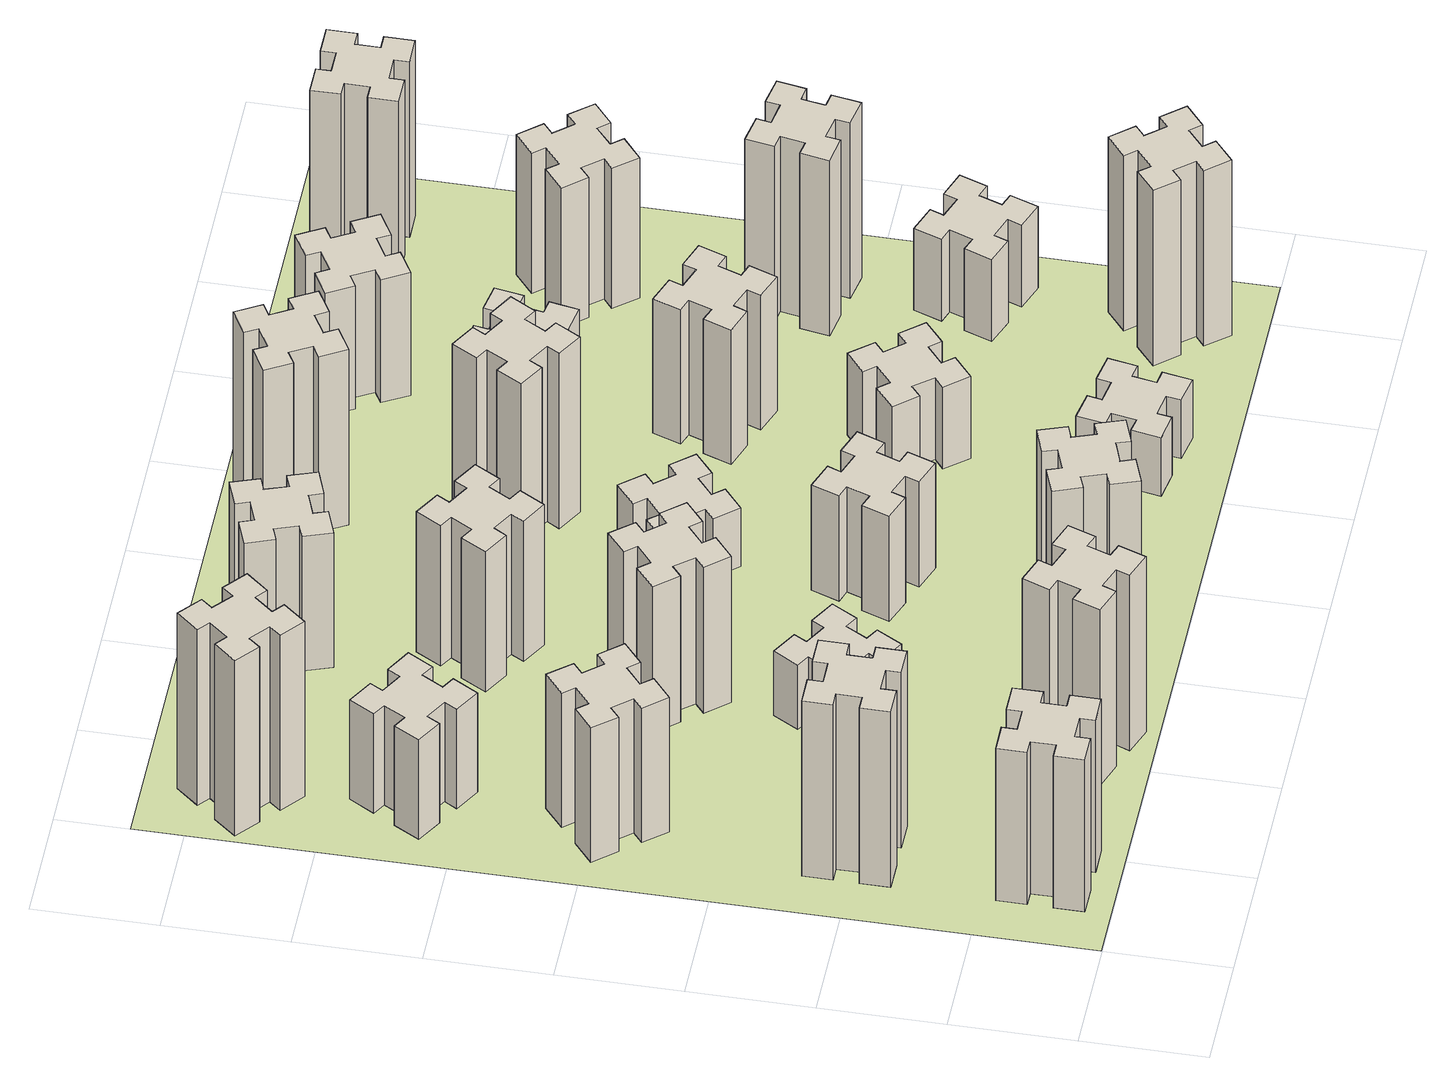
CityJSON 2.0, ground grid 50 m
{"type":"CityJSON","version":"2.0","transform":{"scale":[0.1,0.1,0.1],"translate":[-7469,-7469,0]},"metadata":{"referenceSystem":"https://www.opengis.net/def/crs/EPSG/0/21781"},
"CityObjects":{
"building1":{"type":"Building","attributes":{"class":"1000","function":"1000","usage":"1000","yearOfConstruction":2016,"roofType":"1000","measuredHeight":78,"storeysAboveGround":30,"storeysBelowGround":0},"geometry":[{"type":"Solid","lod":"1","boundaries":[[[[0,1,2,3,4,5,6,7,8,9,10,11,12,13,14,15,16,17,18,19]],[[17,16,20,21]],[[16,15,22,20]],[[15,14,23,22]],[[14,13,24,23]],[[13,12,25,24]],[[12,11,26,25]],[[11,10,27,26]],[[10,9,28,27]],[[9,8,29,28]],[[8,7,30,29]],[[7,6,31,30]],[[6,5,32,31]],[[5,4,33,32]],[[4,3,34,33]],[[3,2,35,34]],[[2,1,36,35]],[[1,0,37,36]],[[0,19,38,37]],[[19,18,39,38]],[[18,17,21,39]],[[24,25,26,27,28,29,30,31,32,33,34,35,36,37,38,39,21,20,22,23]]]]}]},
"building2":{"type":"Building","attributes":{"class":"1000","function":"1000","usage":"1000","yearOfConstruction":2016,"roofType":"1000","measuredHeight":90,"storeysAboveGround":30,"storeysBelowGround":0},"geometry":[{"type":"Solid","lod":"1","boundaries":[[[[40,41,42,43,44,45,46,47,48,49,50,51,52,53,54,55,56,57,58,59]],[[57,56,60,61]],[[56,55,62,60]],[[55,54,63,62]],[[54,53,64,63]],[[53,52,65,64]],[[52,51,66,65]],[[51,50,67,66]],[[50,49,68,67]],[[49,48,69,68]],[[48,47,70,69]],[[47,46,71,70]],[[46,45,72,71]],[[45,44,73,72]],[[44,43,74,73]],[[43,42,75,74]],[[42,41,76,75]],[[41,40,77,76]],[[40,59,78,77]],[[59,58,79,78]],[[58,57,61,79]],[[64,65,66,67,68,69,70,71,72,73,74,75,76,77,78,79,61,60,62,63]]]]}]},
"building3":{"type":"Building","attributes":{"class":"1000","function":"1000","usage":"1000","yearOfConstruction":2016,"roofType":"1000","measuredHeight":69,"storeysAboveGround":30,"storeysBelowGround":0},"geometry":[{"type":"Solid","lod":"1","boundaries":[[[[80,81,82,83,84,85,86,87,88,89,90,91,92,93,94,95,96,97,98,99]],[[97,96,100,101]],[[96,95,102,100]],[[95,94,103,102]],[[94,93,104,103]],[[93,92,105,104]],[[92,91,106,105]],[[91,90,107,106]],[[90,89,108,107]],[[89,88,109,108]],[[88,87,110,109]],[[87,86,111,110]],[[86,85,112,111]],[[85,84,113,112]],[[84,83,114,113]],[[83,82,115,114]],[[82,81,116,115]],[[81,80,117,116]],[[80,99,118,117]],[[99,98,119,118]],[[98,97,101,119]],[[104,105,106,107,108,109,110,111,112,113,114,115,116,117,118,119,101,100,102,103]]]]}]},
"building4":{"type":"Building","attributes":{"class":"1000","function":"1000","usage":"1000","yearOfConstruction":2016,"roofType":"1000","measuredHeight":51,"storeysAboveGround":30,"storeysBelowGround":0},"geometry":[{"type":"Solid","lod":"1","boundaries":[[[[120,121,122,123,124,125,126,127,128,129,130,131,132,133,134,135,136,137,138,139]],[[137,136,140,141]],[[136,135,142,140]],[[135,134,143,142]],[[134,133,144,143]],[[133,132,145,144]],[[132,131,146,145]],[[131,130,147,146]],[[130,129,148,147]],[[129,128,149,148]],[[128,127,150,149]],[[127,126,151,150]],[[126,125,152,151]],[[125,124,153,152]],[[124,123,154,153]],[[123,122,155,154]],[[122,121,156,155]],[[121,120,157,156]],[[120,139,158,157]],[[139,138,159,158]],[[138,137,141,159]],[[144,145,146,147,148,149,150,151,152,153,154,155,156,157,158,159,141,140,142,143]]]]}]},
"building5":{"type":"Building","attributes":{"class":"1000","function":"1000","usage":"1000","yearOfConstruction":2016,"roofType":"1000","measuredHeight":90,"storeysAboveGround":30,"storeysBelowGround":0},"geometry":[{"type":"Solid","lod":"1","boundaries":[[[[160,161,162,163,164,165,166,167,168,169,170,171,172,173,174,175,176,177,178,179]],[[177,176,180,181]],[[176,175,182,180]],[[175,174,183,182]],[[174,173,184,183]],[[173,172,185,184]],[[172,171,186,185]],[[171,170,187,186]],[[170,169,188,187]],[[169,168,189,188]],[[168,167,190,189]],[[167,166,191,190]],[[166,165,192,191]],[[165,164,193,192]],[[164,163,194,193]],[[163,162,195,194]],[[162,161,196,195]],[[161,160,197,196]],[[160,179,198,197]],[[179,178,199,198]],[[178,177,181,199]],[[184,185,186,187,188,189,190,191,192,193,194,195,196,197,198,199,181,180,182,183]]]]}]},
"building6":{"type":"Building","attributes":{"class":"1000","function":"1000","usage":"1000","yearOfConstruction":2016,"roofType":"1000","measuredHeight":90,"storeysAboveGround":30,"storeysBelowGround":0},"geometry":[{"type":"Solid","lod":"1","boundaries":[[[[200,201,202,203,204,205,206,207,208,209,210,211,212,213,214,215,216,217,218,219]],[[217,216,220,221]],[[216,215,222,220]],[[215,214,223,222]],[[214,213,224,223]],[[213,212,225,224]],[[212,211,226,225]],[[211,210,227,226]],[[210,209,228,227]],[[209,208,229,228]],[[208,207,230,229]],[[207,206,231,230]],[[206,205,232,231]],[[205,204,233,232]],[[204,203,234,233]],[[203,202,235,234]],[[202,201,236,235]],[[201,200,237,236]],[[200,219,238,237]],[[219,218,239,238]],[[218,217,221,239]],[[224,225,226,227,228,229,230,231,232,233,234,235,236,237,238,239,221,220,222,223]]]]}]},
"building7":{"type":"Building","attributes":{"class":"1000","function":"1000","usage":"1000","yearOfConstruction":2016,"roofType":"1000","measuredHeight":33,"storeysAboveGround":30,"storeysBelowGround":0},"geometry":[{"type":"Solid","lod":"1","boundaries":[[[[240,241,242,243,244,245,246,247,248,249,250,251,252,253,254,255,256,257,258,259]],[[257,256,260,261]],[[256,255,262,260]],[[255,254,263,262]],[[254,253,264,263]],[[253,252,265,264]],[[252,251,266,265]],[[251,250,267,266]],[[250,249,268,267]],[[249,248,269,268]],[[248,247,270,269]],[[247,246,271,270]],[[246,245,272,271]],[[245,244,273,272]],[[244,243,274,273]],[[243,242,275,274]],[[242,241,276,275]],[[241,240,277,276]],[[240,259,278,277]],[[259,258,279,278]],[[258,257,261,279]],[[264,265,266,267,268,269,270,271,272,273,274,275,276,277,278,279,261,260,262,263]]]]}]},
"building8":{"type":"Building","attributes":{"class":"1000","function":"1000","usage":"1000","yearOfConstruction":2016,"roofType":"1000","measuredHeight":75,"storeysAboveGround":30,"storeysBelowGround":0},"geometry":[{"type":"Solid","lod":"1","boundaries":[[[[280,281,282,283,284,285,286,287,288,289,290,291,292,293,294,295,296,297,298,299]],[[297,296,300,301]],[[296,295,302,300]],[[295,294,303,302]],[[294,293,304,303]],[[293,292,305,304]],[[292,291,306,305]],[[291,290,307,306]],[[290,289,308,307]],[[289,288,309,308]],[[288,287,310,309]],[[287,286,311,310]],[[286,285,312,311]],[[285,284,313,312]],[[284,283,314,313]],[[283,282,315,314]],[[282,281,316,315]],[[281,280,317,316]],[[280,299,318,317]],[[299,298,319,318]],[[298,297,301,319]],[[304,305,306,307,308,309,310,311,312,313,314,315,316,317,318,319,301,300,302,303]]]]}]},
"building9":{"type":"Building","attributes":{"class":"1000","function":"1000","usage":"1000","yearOfConstruction":2016,"roofType":"1000","measuredHeight":87,"storeysAboveGround":30,"storeysBelowGround":0},"geometry":[{"type":"Solid","lod":"1","boundaries":[[[[320,321,322,323,324,325,326,327,328,329,330,331,332,333,334,335,336,337,338,339]],[[337,336,340,341]],[[336,335,342,340]],[[335,334,343,342]],[[334,333,344,343]],[[333,332,345,344]],[[332,331,346,345]],[[331,330,347,346]],[[330,329,348,347]],[[329,328,349,348]],[[328,327,350,349]],[[327,326,351,350]],[[326,325,352,351]],[[325,324,353,352]],[[324,323,354,353]],[[323,322,355,354]],[[322,321,356,355]],[[321,320,357,356]],[[320,339,358,357]],[[339,338,359,358]],[[338,337,341,359]],[[344,345,346,347,348,349,350,351,352,353,354,355,356,357,358,359,341,340,342,343]]]]}]},
"building10":{"type":"Building","attributes":{"class":"1000","function":"1000","usage":"1000","yearOfConstruction":2016,"roofType":"1000","measuredHeight":72,"storeysAboveGround":30,"storeysBelowGround":0},"geometry":[{"type":"Solid","lod":"1","boundaries":[[[[360,361,362,363,364,365,366,367,368,369,370,371,372,373,374,375,376,377,378,379]],[[377,376,380,381]],[[376,375,382,380]],[[375,374,383,382]],[[374,373,384,383]],[[373,372,385,384]],[[372,371,386,385]],[[371,370,387,386]],[[370,369,388,387]],[[369,368,389,388]],[[368,367,390,389]],[[367,366,391,390]],[[366,365,392,391]],[[365,364,393,392]],[[364,363,394,393]],[[363,362,395,394]],[[362,361,396,395]],[[361,360,397,396]],[[360,379,398,397]],[[379,378,399,398]],[[378,377,381,399]],[[384,385,386,387,388,389,390,391,392,393,394,395,396,397,398,399,381,380,382,383]]]]}]},
"building11":{"type":"Building","attributes":{"class":"1000","function":"1000","usage":"1000","yearOfConstruction":2016,"roofType":"1000","measuredHeight":69,"storeysAboveGround":30,"storeysBelowGround":0},"geometry":[{"type":"Solid","lod":"1","boundaries":[[[[400,401,402,403,404,405,406,407,408,409,410,411,412,413,414,415,416,417,418,419]],[[417,416,420,421]],[[416,415,422,420]],[[415,414,423,422]],[[414,413,424,423]],[[413,412,425,424]],[[412,411,426,425]],[[411,410,427,426]],[[410,409,428,427]],[[409,408,429,428]],[[408,407,430,429]],[[407,406,431,430]],[[406,405,432,431]],[[405,404,433,432]],[[404,403,434,433]],[[403,402,435,434]],[[402,401,436,435]],[[401,400,437,436]],[[400,419,438,437]],[[419,418,439,438]],[[418,417,421,439]],[[424,425,426,427,428,429,430,431,432,433,434,435,436,437,438,439,421,420,422,423]]]]}]},
"building12":{"type":"Building","attributes":{"class":"1000","function":"1000","usage":"1000","yearOfConstruction":2016,"roofType":"1000","measuredHeight":54,"storeysAboveGround":30,"storeysBelowGround":0},"geometry":[{"type":"Solid","lod":"1","boundaries":[[[[440,441,442,443,444,445,446,447,448,449,450,451,452,453,454,455,456,457,458,459]],[[457,456,460,461]],[[456,455,462,460]],[[455,454,463,462]],[[454,453,464,463]],[[453,452,465,464]],[[452,451,466,465]],[[451,450,467,466]],[[450,449,468,467]],[[449,448,469,468]],[[448,447,470,469]],[[447,446,471,470]],[[446,445,472,471]],[[445,444,473,472]],[[444,443,474,473]],[[443,442,475,474]],[[442,441,476,475]],[[441,440,477,476]],[[440,459,478,477]],[[459,458,479,478]],[[458,457,461,479]],[[464,465,466,467,468,469,470,471,472,473,474,475,476,477,478,479,461,460,462,463]]]]}]},
"building13":{"type":"Building","attributes":{"class":"1000","function":"1000","usage":"1000","yearOfConstruction":2016,"roofType":"1000","measuredHeight":30,"storeysAboveGround":30,"storeysBelowGround":0},"geometry":[{"type":"Solid","lod":"1","boundaries":[[[[480,481,482,483,484,485,486,487,488,489,490,491,492,493,494,495,496,497,498,499]],[[497,496,500,501]],[[496,495,502,500]],[[495,494,503,502]],[[494,493,504,503]],[[493,492,505,504]],[[492,491,506,505]],[[491,490,507,506]],[[490,489,508,507]],[[489,488,509,508]],[[488,487,510,509]],[[487,486,511,510]],[[486,485,512,511]],[[485,484,513,512]],[[484,483,514,513]],[[483,482,515,514]],[[482,481,516,515]],[[481,480,517,516]],[[480,499,518,517]],[[499,498,519,518]],[[498,497,501,519]],[[504,505,506,507,508,509,510,511,512,513,514,515,516,517,518,519,501,500,502,503]]]]}]},
"building14":{"type":"Building","attributes":{"class":"1000","function":"1000","usage":"1000","yearOfConstruction":2016,"roofType":"1000","measuredHeight":90,"storeysAboveGround":30,"storeysBelowGround":0},"geometry":[{"type":"Solid","lod":"1","boundaries":[[[[520,521,522,523,524,525,526,527,528,529,530,531,532,533,534,535,536,537,538,539]],[[537,536,540,541]],[[536,535,542,540]],[[535,534,543,542]],[[534,533,544,543]],[[533,532,545,544]],[[532,531,546,545]],[[531,530,547,546]],[[530,529,548,547]],[[529,528,549,548]],[[528,527,550,549]],[[527,526,551,550]],[[526,525,552,551]],[[525,524,553,552]],[[524,523,554,553]],[[523,522,555,554]],[[522,521,556,555]],[[521,520,557,556]],[[520,539,558,557]],[[539,538,559,558]],[[538,537,541,559]],[[544,545,546,547,548,549,550,551,552,553,554,555,556,557,558,559,541,540,542,543]]]]}]},
"building15":{"type":"Building","attributes":{"class":"1000","function":"1000","usage":"1000","yearOfConstruction":2016,"roofType":"1000","measuredHeight":30,"storeysAboveGround":30,"storeysBelowGround":0},"geometry":[{"type":"Solid","lod":"1","boundaries":[[[[560,561,562,563,564,565,566,567,568,569,570,571,572,573,574,575,576,577,578,579]],[[577,576,580,581]],[[576,575,582,580]],[[575,574,583,582]],[[574,573,584,583]],[[573,572,585,584]],[[572,571,586,585]],[[571,570,587,586]],[[570,569,588,587]],[[569,568,589,588]],[[568,567,590,589]],[[567,566,591,590]],[[566,565,592,591]],[[565,564,593,592]],[[564,563,594,593]],[[563,562,595,594]],[[562,561,596,595]],[[561,560,597,596]],[[560,579,598,597]],[[579,578,599,598]],[[578,577,581,599]],[[584,585,586,587,588,589,590,591,592,593,594,595,596,597,598,599,581,580,582,583]]]]}]},
"building16":{"type":"Building","attributes":{"class":"1000","function":"1000","usage":"1000","yearOfConstruction":2016,"roofType":"1000","measuredHeight":90,"storeysAboveGround":30,"storeysBelowGround":0},"geometry":[{"type":"Solid","lod":"1","boundaries":[[[[600,601,602,603,604,605,606,607,608,609,610,611,612,613,614,615,616,617,618,619]],[[617,616,620,621]],[[616,615,622,620]],[[615,614,623,622]],[[614,613,624,623]],[[613,612,625,624]],[[612,611,626,625]],[[611,610,627,626]],[[610,609,628,627]],[[609,608,629,628]],[[608,607,630,629]],[[607,606,631,630]],[[606,605,632,631]],[[605,604,633,632]],[[604,603,634,633]],[[603,602,635,634]],[[602,601,636,635]],[[601,600,637,636]],[[600,619,638,637]],[[619,618,639,638]],[[618,617,621,639]],[[624,625,626,627,628,629,630,631,632,633,634,635,636,637,638,639,621,620,622,623]]]]}]},
"building17":{"type":"Building","attributes":{"class":"1000","function":"1000","usage":"1000","yearOfConstruction":2016,"roofType":"1000","measuredHeight":42,"storeysAboveGround":30,"storeysBelowGround":0},"geometry":[{"type":"Solid","lod":"1","boundaries":[[[[640,641,642,643,644,645,646,647,648,649,650,651,652,653,654,655,656,657,658,659]],[[657,656,660,661]],[[656,655,662,660]],[[655,654,663,662]],[[654,653,664,663]],[[653,652,665,664]],[[652,651,666,665]],[[651,650,667,666]],[[650,649,668,667]],[[649,648,669,668]],[[648,647,670,669]],[[647,646,671,670]],[[646,645,672,671]],[[645,644,673,672]],[[644,643,674,673]],[[643,642,675,674]],[[642,641,676,675]],[[641,640,677,676]],[[640,659,678,677]],[[659,658,679,678]],[[658,657,661,679]],[[664,665,666,667,668,669,670,671,672,673,674,675,676,677,678,679,661,660,662,663]]]]}]},
"building18":{"type":"Building","attributes":{"class":"1000","function":"1000","usage":"1000","yearOfConstruction":2016,"roofType":"1000","measuredHeight":69,"storeysAboveGround":30,"storeysBelowGround":0},"geometry":[{"type":"Solid","lod":"1","boundaries":[[[[680,681,682,683,684,685,686,687,688,689,690,691,692,693,694,695,696,697,698,699]],[[697,696,700,701]],[[696,695,702,700]],[[695,694,703,702]],[[694,693,704,703]],[[693,692,705,704]],[[692,691,706,705]],[[691,690,707,706]],[[690,689,708,707]],[[689,688,709,708]],[[688,687,710,709]],[[687,686,711,710]],[[686,685,712,711]],[[685,684,713,712]],[[684,683,714,713]],[[683,682,715,714]],[[682,681,716,715]],[[681,680,717,716]],[[680,699,718,717]],[[699,698,719,718]],[[698,697,701,719]],[[704,705,706,707,708,709,710,711,712,713,714,715,716,717,718,719,701,700,702,703]]]]}]},
"building19":{"type":"Building","attributes":{"class":"1000","function":"1000","usage":"1000","yearOfConstruction":2016,"roofType":"1000","measuredHeight":36,"storeysAboveGround":30,"storeysBelowGround":0},"geometry":[{"type":"Solid","lod":"1","boundaries":[[[[720,721,722,723,724,725,726,727,728,729,730,731,732,733,734,735,736,737,738,739]],[[737,736,740,741]],[[736,735,742,740]],[[735,734,743,742]],[[734,733,744,743]],[[733,732,745,744]],[[732,731,746,745]],[[731,730,747,746]],[[730,729,748,747]],[[729,728,749,748]],[[728,727,750,749]],[[727,726,751,750]],[[726,725,752,751]],[[725,724,753,752]],[[724,723,754,753]],[[723,722,755,754]],[[722,721,756,755]],[[721,720,757,756]],[[720,739,758,757]],[[739,738,759,758]],[[738,737,741,759]],[[744,745,746,747,748,749,750,751,752,753,754,755,756,757,758,759,741,740,742,743]]]]}]},
"building20":{"type":"Building","attributes":{"class":"1000","function":"1000","usage":"1000","yearOfConstruction":2016,"roofType":"1000","measuredHeight":90,"storeysAboveGround":30,"storeysBelowGround":0},"geometry":[{"type":"Solid","lod":"1","boundaries":[[[[760,761,762,763,764,765,766,767,768,769,770,771,772,773,774,775,776,777,778,779]],[[777,776,780,781]],[[776,775,782,780]],[[775,774,783,782]],[[774,773,784,783]],[[773,772,785,784]],[[772,771,786,785]],[[771,770,787,786]],[[770,769,788,787]],[[769,768,789,788]],[[768,767,790,789]],[[767,766,791,790]],[[766,765,792,791]],[[765,764,793,792]],[[764,763,794,793]],[[763,762,795,794]],[[762,761,796,795]],[[761,760,797,796]],[[760,779,798,797]],[[779,778,799,798]],[[778,777,781,799]],[[784,785,786,787,788,789,790,791,792,793,794,795,796,797,798,799,781,780,782,783]]]]}]},
"building21":{"type":"Building","attributes":{"class":"1000","function":"1000","usage":"1000","yearOfConstruction":2016,"roofType":"1000","measuredHeight":63,"storeysAboveGround":30,"storeysBelowGround":0},"geometry":[{"type":"Solid","lod":"1","boundaries":[[[[800,801,802,803,804,805,806,807,808,809,810,811,812,813,814,815,816,817,818,819]],[[817,816,820,821]],[[816,815,822,820]],[[815,814,823,822]],[[814,813,824,823]],[[813,812,825,824]],[[812,811,826,825]],[[811,810,827,826]],[[810,809,828,827]],[[809,808,829,828]],[[808,807,830,829]],[[807,806,831,830]],[[806,805,832,831]],[[805,804,833,832]],[[804,803,834,833]],[[803,802,835,834]],[[802,801,836,835]],[[801,800,837,836]],[[800,819,838,837]],[[819,818,839,838]],[[818,817,821,839]],[[824,825,826,827,828,829,830,831,832,833,834,835,836,837,838,839,821,820,822,823]]]]}]},
"building22":{"type":"Building","attributes":{"class":"1000","function":"1000","usage":"1000","yearOfConstruction":2016,"roofType":"1000","measuredHeight":42,"storeysAboveGround":30,"storeysBelowGround":0},"geometry":[{"type":"Solid","lod":"1","boundaries":[[[[840,841,842,843,844,845,846,847,848,849,850,851,852,853,854,855,856,857,858,859]],[[857,856,860,861]],[[856,855,862,860]],[[855,854,863,862]],[[854,853,864,863]],[[853,852,865,864]],[[852,851,866,865]],[[851,850,867,866]],[[850,849,868,867]],[[849,848,869,868]],[[848,847,870,869]],[[847,846,871,870]],[[846,845,872,871]],[[845,844,873,872]],[[844,843,874,873]],[[843,842,875,874]],[[842,841,876,875]],[[841,840,877,876]],[[840,859,878,877]],[[859,858,879,878]],[[858,857,861,879]],[[864,865,866,867,868,869,870,871,872,873,874,875,876,877,878,879,861,860,862,863]]]]}]},
"building23":{"type":"Building","attributes":{"class":"1000","function":"1000","usage":"1000","yearOfConstruction":2016,"roofType":"1000","measuredHeight":90,"storeysAboveGround":30,"storeysBelowGround":0},"geometry":[{"type":"Solid","lod":"1","boundaries":[[[[880,881,882,883,884,885,886,887,888,889,890,891,892,893,894,895,896,897,898,899]],[[897,896,900,901]],[[896,895,902,900]],[[895,894,903,902]],[[894,893,904,903]],[[893,892,905,904]],[[892,891,906,905]],[[891,890,907,906]],[[890,889,908,907]],[[889,888,909,908]],[[888,887,910,909]],[[887,886,911,910]],[[886,885,912,911]],[[885,884,913,912]],[[884,883,914,913]],[[883,882,915,914]],[[882,881,916,915]],[[881,880,917,916]],[[880,899,918,917]],[[899,898,919,918]],[[898,897,901,919]],[[904,905,906,907,908,909,910,911,912,913,914,915,916,917,918,919,901,900,902,903]]]]}]},
"building24":{"type":"Building","attributes":{"class":"1000","function":"1000","usage":"1000","yearOfConstruction":2016,"roofType":"1000","measuredHeight":72,"storeysAboveGround":30,"storeysBelowGround":0},"geometry":[{"type":"Solid","lod":"1","boundaries":[[[[920,921,922,923,924,925,926,927,928,929,930,931,932,933,934,935,936,937,938,939]],[[937,936,940,941]],[[936,935,942,940]],[[935,934,943,942]],[[934,933,944,943]],[[933,932,945,944]],[[932,931,946,945]],[[931,930,947,946]],[[930,929,948,947]],[[929,928,949,948]],[[928,927,950,949]],[[927,926,951,950]],[[926,925,952,951]],[[925,924,953,952]],[[924,923,954,953]],[[923,922,955,954]],[[922,921,956,955]],[[921,920,957,956]],[[920,939,958,957]],[[939,938,959,958]],[[938,937,941,959]],[[944,945,946,947,948,949,950,951,952,953,954,955,956,957,958,959,941,940,942,943]]]]}]},
"building25":{"type":"Building","attributes":{"class":"1000","function":"1000","usage":"1000","yearOfConstruction":2016,"roofType":"1000","measuredHeight":90,"storeysAboveGround":30,"storeysBelowGround":0},"geometry":[{"type":"Solid","lod":"1","boundaries":[[[[960,961,962,963,964,965,966,967,968,969,970,971,972,973,974,975,976,977,978,979]],[[977,976,980,981]],[[976,975,982,980]],[[975,974,983,982]],[[974,973,984,983]],[[973,972,985,984]],[[972,971,986,985]],[[971,970,987,986]],[[970,969,988,987]],[[969,968,989,988]],[[968,967,990,989]],[[967,966,991,990]],[[966,965,992,991]],[[965,964,993,992]],[[964,963,994,993]],[[963,962,995,994]],[[962,961,996,995]],[[961,960,997,996]],[[960,979,998,997]],[[979,978,999,998]],[[978,977,981,999]],[[984,985,986,987,988,989,990,991,992,993,994,995,996,997,998,999,981,980,982,983]]]]}]},
"landuse1":{"type":"LandUse","attributes":{"name":"plot1","function":"1010"},"geometry":[{"type":"MultiSurface","lod":"1","boundaries":[[[1000,1001,1002,1003]]]}]}
},
"vertices":[
[265,325,0],[265,225,0],[205,225,0],[205,105,0],[325,105,0],[325,165,0],[425,165,0],[425,105,0],[545,105,0],[545,225,0],[485,225,0],[485,325,0],[545,325,0],[545,445,0],[425,445,0],[425,385,0],[325,385,0],[325,445,0],[205,445,0],[205,325,0],[325,385,780],[325,445,780],[425,385,780],[425,445,780],[545,445,780],[545,325,780],[485,325,780],[485,225,780],[545,225,780],[545,105,780],[425,105,780],[425,165,780],[325,165,780],[325,105,780],[205,105,780],[205,225,780],[265,225,780],[265,325,780],[205,325,780],[205,445,780],
[265,1065,0],[265,965,0],[205,965,0],[205,845,0],[325,845,0],[325,905,0],[425,905,0],[425,845,0],[545,845,0],[545,965,0],[485,965,0],[485,1065,0],[545,1065,0],[545,1185,0],[425,1185,0],[425,1125,0],[325,1125,0],[325,1185,0],[205,1185,0],[205,1065,0],[325,1125,900],[325,1185,900],[425,1125,900],[425,1185,900],[545,1185,900],[545,1065,900],[485,1065,900],[485,965,900],[545,965,900],[545,845,900],[425,845,900],[425,905,900],[325,905,900],[325,845,900],[205,845,900],[205,965,900],[265,965,900],[265,1065,900],[205,1065,900],[205,1185,900],
[492,1988,0],[427,2064,0],[473,2103,0],[396,2195,0],[304,2118,0],[343,2072,0],[266,2007,0],[228,2053,0],[136,1976,0],[213,1884,0],[259,1923,0],[323,1846,0],[277,1808,0],[354,1716,0],[446,1793,0],[408,1839,0],[484,1903,0],[523,1857,0],[615,1934,0],[538,2026,0],[484,1903,690],[523,1857,690],[408,1839,690],[446,1793,690],[354,1716,690],[277,1808,690],[323,1846,690],[259,1923,690],[213,1884,690],[136,1976,690],[228,2053,690],[266,2007,690],[343,2072,690],[304,2118,690],[396,2195,690],[473,2103,690],[427,2064,690],[492,1988,690],[538,2026,690],[615,1934,690],
[446,2597,0],[496,2684,0],[548,2654,0],[608,2758,0],[504,2818,0],[474,2766,0],[387,2816,0],[417,2868,0],[313,2928,0],[253,2824,0],[305,2794,0],[255,2707,0],[203,2737,0],[143,2633,0],[247,2573,0],[277,2625,0],[364,2575,0],[334,2523,0],[438,2463,0],[498,2567,0],[364,2575,510],[334,2523,510],[277,2625,510],[247,2573,510],[143,2633,510],[203,2737,510],[255,2707,510],[305,2794,510],[253,2824,510],[313,2928,510],[417,2868,510],[387,2816,510],[474,2766,510],[504,2818,510],[608,2758,510],[548,2654,510],[496,2684,510],[446,2597,510],[498,2567,510],[438,2463,510],
[1029,360,0],[995,266,0],[939,287,0],[897,174,0],[1010,133,0],[1031,189,0],[1125,155,0],[1104,99,0],[1217,57,0],[1258,170,0],[1202,191,0],[1236,285,0],[1292,264,0],[1333,377,0],[1220,418,0],[1200,362,0],[1106,396,0],[1127,452,0],[1014,493,0],[973,380,0],[1106,396,900],[1127,452,900],[1200,362,900],[1220,418,900],[1333,377,900],[1292,264,900],[1236,285,900],[1202,191,900],[1258,170,900],[1217,57,900],[1104,99,900],[1125,155,900],[1031,189,900],[1010,133,900],[897,174,900],[939,287,900],[995,266,900],[1029,360,900],[973,380,900],[1014,493,900],
[384,3387,0],[308,3452,0],[346,3498,0],[254,3575,0],[177,3483,0],[223,3444,0],[159,3368,0],[113,3406,0],[36,3314,0],[128,3237,0],[166,3283,0],[243,3219,0],[204,3173,0],[296,3096,0],[373,3188,0],[327,3226,0],[392,3303,0],[438,3264,0],[515,3356,0],[423,3433,0],[392,3303,900],[438,3264,900],[327,3226,900],[373,3188,900],[296,3096,900],[204,3173,900],[243,3219,900],[166,3283,900],[128,3237,900],[36,3314,900],[113,3406,900],[159,3368,900],[223,3444,900],[177,3483,900],[254,3575,900],[346,3498,900],[308,3452,900],[384,3387,900],[423,3433,900],[515,3356,900],
[1186,1117,0],[1236,1204,0],[1288,1174,0],[1348,1278,0],[1244,1338,0],[1214,1286,0],[1127,1336,0],[1157,1388,0],[1053,1448,0],[993,1344,0],[1045,1314,0],[995,1227,0],[943,1257,0],[883,1153,0],[987,1093,0],[1017,1145,0],[1104,1095,0],[1074,1043,0],[1178,983,0],[1238,1087,0],[1104,1095,330],[1074,1043,330],[1017,1145,330],[987,1093,330],[883,1153,330],[943,1257,330],[995,1227,330],[1045,1314,330],[993,1344,330],[1053,1448,330],[1157,1388,330],[1127,1336,330],[1214,1286,330],[1244,1338,330],[1348,1278,330],[1288,1174,330],[1236,1204,330],[1186,1117,330],[1238,1087,330],[1178,983,330],
[1083,1972,0],[1006,1907,0],[968,1953,0],[876,1876,0],[953,1784,0],[999,1823,0],[1063,1746,0],[1017,1708,0],[1094,1616,0],[1186,1693,0],[1148,1739,0],[1224,1803,0],[1263,1757,0],[1355,1834,0],[1278,1926,0],[1232,1888,0],[1167,1964,0],[1213,2003,0],[1136,2095,0],[1044,2018,0],[1167,1964,750],[1213,2003,750],[1232,1888,750],[1278,1926,750],[1355,1834,750],[1263,1757,750],[1224,1803,750],[1148,1739,750],[1186,1693,750],[1094,1616,750],[1017,1708,750],[1063,1746,750],[999,1823,750],[953,1784,750],[876,1876,750],[968,1953,750],[1006,1907,750],[1083,1972,750],[1044,2018,750],[1136,2095,750],
[1635,385,0],[1669,291,0],[1613,270,0],[1654,157,0],[1767,199,0],[1746,255,0],[1840,289,0],[1860,233,0],[1973,274,0],[1932,387,0],[1876,366,0],[1842,460,0],[1898,480,0],[1857,593,0],[1744,552,0],[1765,496,0],[1671,462,0],[1650,518,0],[1537,477,0],[1579,364,0],[1671,462,870],[1650,518,870],[1765,496,870],[1744,552,870],[1857,593,870],[1898,480,870],[1842,460,870],[1876,366,870],[1932,387,870],[1973,274,870],[1860,233,870],[1840,289,870],[1746,255,870],[1767,199,870],[1654,157,870],[1613,270,870],[1669,291,870],[1635,385,870],[1579,364,870],[1537,477,870],
[1314,2666,0],[1227,2716,0],[1257,2768,0],[1153,2828,0],[1093,2724,0],[1145,2694,0],[1095,2607,0],[1043,2637,0],[983,2533,0],[1087,2473,0],[1117,2525,0],[1204,2475,0],[1174,2423,0],[1278,2363,0],[1338,2467,0],[1286,2497,0],[1336,2584,0],[1388,2554,0],[1448,2658,0],[1344,2718,0],[1336,2584,720],[1388,2554,720],[1286,2497,720],[1338,2467,720],[1278,2363,720],[1174,2423,720],[1204,2475,720],[1117,2525,720],[1087,2473,720],[983,2533,720],[1043,2637,720],[1095,2607,720],[1145,2694,720],[1093,2724,720],[1153,2828,720],[1257,2768,720],[1227,2716,720],[1314,2666,720],[1344,2718,720],[1448,2658,720],
[1125,3456,0],[1031,3422,0],[1010,3478,0],[897,3437,0],[939,3324,0],[995,3345,0],[1029,3251,0],[973,3230,0],[1014,3117,0],[1127,3159,0],[1106,3215,0],[1200,3249,0],[1220,3193,0],[1333,3234,0],[1292,3347,0],[1236,3326,0],[1202,3420,0],[1258,3440,0],[1217,3553,0],[1104,3512,0],[1202,3420,690],[1258,3440,690],[1236,3326,690],[1292,3347,690],[1333,3234,690],[1220,3193,690],[1200,3249,690],[1106,3215,690],[1127,3159,690],[1014,3117,690],[973,3230,690],[1029,3251,690],[995,3345,690],[939,3324,690],[897,3437,690],[1010,3478,690],[1031,3422,690],[1125,3456,690],[1104,3512,690],[1217,3553,690],
[1769,1300,0],[1735,1206,0],[1679,1227,0],[1637,1114,0],[1750,1073,0],[1771,1129,0],[1865,1095,0],[1844,1039,0],[1957,997,0],[1998,1110,0],[1942,1131,0],[1976,1225,0],[2032,1204,0],[2073,1317,0],[1960,1358,0],[1940,1302,0],[1846,1336,0],[1867,1392,0],[1754,1433,0],[1713,1320,0],[1846,1336,540],[1867,1392,540],[1940,1302,540],[1960,1358,540],[2073,1317,540],[2032,1204,540],[1976,1225,540],[1942,1131,540],[1998,1110,540],[1957,997,540],[1844,1039,540],[1865,1095,540],[1771,1129,540],[1750,1073,540],[1637,1114,540],[1679,1227,540],[1735,1206,540],[1769,1300,540],[1713,1320,540],[1754,1433,540],
[1972,1988,0],[1907,2064,0],[1953,2103,0],[1876,2195,0],[1784,2118,0],[1823,2072,0],[1746,2007,0],[1708,2053,0],[1616,1976,0],[1693,1884,0],[1739,1923,0],[1803,1846,0],[1757,1808,0],[1834,1716,0],[1926,1793,0],[1888,1839,0],[1964,1903,0],[2003,1857,0],[2095,1934,0],[2018,2026,0],[1964,1903,300],[2003,1857,300],[1888,1839,300],[1926,1793,300],[1834,1716,300],[1757,1808,300],[1803,1846,300],[1739,1923,300],[1693,1884,300],[1616,1976,300],[1708,2053,300],[1746,2007,300],[1823,2072,300],[1784,2118,300],[1876,2195,300],[1953,2103,300],[1907,2064,300],[1972,1988,300],[2018,2026,300],[2095,1934,300],
[2026,2497,0],[2076,2584,0],[2128,2554,0],[2188,2658,0],[2084,2718,0],[2054,2666,0],[1967,2716,0],[1997,2768,0],[1893,2828,0],[1833,2724,0],[1885,2694,0],[1835,2607,0],[1783,2637,0],[1723,2533,0],[1827,2473,0],[1857,2525,0],[1944,2475,0],[1914,2423,0],[2018,2363,0],[2078,2467,0],[1944,2475,900],[1914,2423,900],[1857,2525,900],[1827,2473,900],[1723,2533,900],[1783,2637,900],[1835,2607,900],[1885,2694,900],[1833,2724,900],[1893,2828,900],[1997,2768,900],[1967,2716,900],[2054,2666,900],[2084,2718,900],[2188,2658,900],[2128,2554,900],[2076,2584,900],[2026,2497,900],[2078,2467,900],[2018,2363,900],
[2596,444,0],[2578,345,0],[2519,356,0],[2498,237,0],[2617,217,0],[2627,276,0],[2725,258,0],[2715,199,0],[2833,178,0],[2854,297,0],[2795,307,0],[2812,405,0],[2871,395,0],[2892,513,0],[2774,534,0],[2764,475,0],[2665,492,0],[2676,551,0],[2557,572,0],[2537,454,0],[2665,492,300],[2676,551,300],[2764,475,300],[2774,534,300],[2892,513,300],[2871,395,300],[2812,405,300],[2795,307,300],[2854,297,300],[2833,178,300],[2715,199,300],[2725,258,300],[2627,276,300],[2617,217,300],[2498,237,300],[2519,356,300],[2578,345,300],[2596,444,300],[2537,454,300],[2557,572,300],
[1844,3556,0],[1757,3506,0],[1727,3558,0],[1623,3498,0],[1683,3394,0],[1735,3424,0],[1785,3337,0],[1733,3307,0],[1793,3203,0],[1897,3263,0],[1867,3315,0],[1954,3365,0],[1984,3313,0],[2088,3373,0],[2028,3477,0],[1976,3447,0],[1926,3534,0],[1978,3564,0],[1918,3668,0],[1814,3608,0],[1926,3534,900],[1978,3564,900],[1976,3447,900],[2028,3477,900],[2088,3373,900],[1984,3313,900],[1954,3365,900],[1867,3315,900],[1897,3263,900],[1793,3203,900],[1733,3307,900],[1785,3337,900],[1735,3424,900],[1683,3394,900],[1623,3498,900],[1727,3558,900],[1757,3506,900],[1844,3556,900],[1814,3608,900],[1918,3668,900],
[2628,1099,0],[2704,1163,0],[2743,1117,0],[2835,1194,0],[2758,1286,0],[2712,1248,0],[2647,1324,0],[2693,1363,0],[2616,1455,0],[2524,1378,0],[2563,1332,0],[2486,1267,0],[2448,1313,0],[2356,1236,0],[2433,1144,0],[2479,1183,0],[2543,1106,0],[2497,1068,0],[2574,976,0],[2666,1053,0],[2543,1106,420],[2497,1068,420],[2479,1183,420],[2433,1144,420],[2356,1236,420],[2448,1313,420],[2486,1267,420],[2563,1332,420],[2524,1378,420],[2616,1455,420],[2693,1363,420],[2647,1324,420],[2712,1248,420],[2758,1286,420],[2835,1194,420],[2743,1117,420],[2704,1163,420],[2628,1099,420],[2666,1053,420],[2574,976,420],
[2682,1871,0],[2716,1965,0],[2772,1944,0],[2813,2057,0],[2700,2098,0],[2680,2042,0],[2586,2076,0],[2607,2132,0],[2494,2173,0],[2453,2060,0],[2509,2040,0],[2475,1946,0],[2419,1967,0],[2377,1854,0],[2490,1813,0],[2511,1869,0],[2605,1835,0],[2584,1779,0],[2697,1737,0],[2738,1850,0],[2605,1835,690],[2584,1779,690],[2511,1869,690],[2490,1813,690],[2377,1854,690],[2419,1967,690],[2475,1946,690],[2509,2040,690],[2453,2060,690],[2494,2173,690],[2607,2132,690],[2586,2076,690],[2680,2042,690],[2700,2098,690],[2813,2057,690],[2772,1944,690],[2716,1965,690],[2682,1871,690],[2738,1850,690],[2697,1737,690],
[2664,2795,0],[2565,2812,0],[2576,2871,0],[2457,2892,0],[2437,2774,0],[2496,2764,0],[2478,2665,0],[2419,2676,0],[2398,2557,0],[2517,2537,0],[2527,2596,0],[2625,2578,0],[2615,2519,0],[2733,2498,0],[2754,2617,0],[2695,2627,0],[2712,2725,0],[2771,2715,0],[2792,2833,0],[2674,2854,0],[2712,2725,360],[2771,2715,360],[2695,2627,360],[2754,2617,360],[2733,2498,360],[2615,2519,360],[2625,2578,360],[2527,2596,360],[2517,2537,360],[2398,2557,360],[2419,2676,360],[2478,2665,360],[2496,2764,360],[2437,2774,360],[2457,2892,360],[2576,2871,360],[2565,2812,360],[2664,2795,360],[2674,2854,360],[2792,2833,360],
[3468,259,0],[3544,323,0],[3583,277,0],[3675,354,0],[3598,446,0],[3552,408,0],[3487,484,0],[3533,523,0],[3456,615,0],[3364,538,0],[3403,492,0],[3326,427,0],[3288,473,0],[3196,396,0],[3273,304,0],[3319,343,0],[3383,266,0],[3337,228,0],[3414,136,0],[3506,213,0],[3383,266,900],[3337,228,900],[3319,343,900],[3273,304,900],[3196,396,900],[3288,473,900],[3326,427,900],[3403,492,900],[3364,538,900],[3456,615,900],[3533,523,900],[3487,484,900],[3552,408,900],[3598,446,900],[3675,354,900],[3583,277,900],[3544,323,900],[3468,259,900],[3506,213,900],[3414,136,900],
[2716,3347,0],[2666,3434,0],[2718,3464,0],[2658,3568,0],[2554,3508,0],[2584,3456,0],[2497,3406,0],[2467,3458,0],[2363,3398,0],[2423,3294,0],[2475,3324,0],[2525,3237,0],[2473,3207,0],[2533,3103,0],[2637,3163,0],[2607,3215,0],[2694,3265,0],[2724,3213,0],[2828,3273,0],[2768,3377,0],[2694,3265,630],[2724,3213,630],[2607,3215,630],[2637,3163,630],[2533,3103,630],[2473,3207,630],[2525,3237,630],[2475,3324,630],[2423,3294,630],[2363,3398,630],[2467,3458,630],[2497,3406,630],[2584,3456,630],[2554,3508,630],[2658,3568,630],[2718,3464,630],[2666,3434,630],[2716,3347,630],[2768,3377,630],[2828,3273,630],
[3351,1029,0],[3445,995,0],[3424,939,0],[3537,897,0],[3578,1010,0],[3522,1031,0],[3556,1125,0],[3612,1104,0],[3653,1217,0],[3540,1258,0],[3520,1202,0],[3426,1236,0],[3447,1292,0],[3334,1333,0],[3293,1220,0],[3349,1200,0],[3315,1106,0],[3259,1127,0],[3217,1014,0],[3330,973,0],[3315,1106,420],[3259,1127,420],[3349,1200,420],[3293,1220,420],[3334,1333,420],[3447,1292,420],[3426,1236,420],[3520,1202,420],[3540,1258,420],[3653,1217,420],[3612,1104,420],[3556,1125,420],[3522,1031,420],[3578,1010,420],[3537,897,420],[3424,939,420],[3445,995,420],[3351,1029,420],[3330,973,420],[3217,1014,420],
[3267,1656,0],[3365,1638,0],[3355,1579,0],[3473,1558,0],[3494,1677,0],[3435,1687,0],[3452,1785,0],[3511,1775,0],[3532,1893,0],[3414,1914,0],[3404,1855,0],[3305,1872,0],[3316,1931,0],[3197,1952,0],[3177,1834,0],[3236,1824,0],[3218,1725,0],[3159,1736,0],[3138,1617,0],[3257,1597,0],[3218,1725,900],[3159,1736,900],[3236,1824,900],[3177,1834,900],[3197,1952,900],[3316,1931,900],[3305,1872,900],[3404,1855,900],[3414,1914,900],[3532,1893,900],[3511,1775,900],[3452,1785,900],[3435,1687,900],[3494,1677,900],[3473,1558,900],[3355,1579,900],[3365,1638,900],[3267,1656,900],[3257,1597,900],[3138,1617,900],
[3119,2563,0],[3183,2486,0],[3137,2448,0],[3214,2356,0],[3306,2433,0],[3268,2479,0],[3344,2543,0],[3383,2497,0],[3475,2574,0],[3398,2666,0],[3352,2628,0],[3287,2704,0],[3333,2743,0],[3256,2835,0],[3164,2758,0],[3203,2712,0],[3126,2647,0],[3088,2693,0],[2996,2616,0],[3073,2524,0],[3126,2647,720],[3088,2693,720],[3203,2712,720],[3164,2758,720],[3256,2835,720],[3333,2743,720],[3287,2704,720],[3352,2628,720],[3398,2666,720],[3475,2574,720],[3383,2497,720],[3344,2543,720],[3268,2479,720],[3306,2433,720],[3214,2356,720],[3137,2448,720],[3183,2486,720],[3119,2563,720],[3073,2524,720],[2996,2616,720],
[3285,3325,0],[3385,3325,0],[3385,3265,0],[3505,3265,0],[3505,3385,0],[3445,3385,0],[3445,3485,0],[3505,3485,0],[3505,3605,0],[3385,3605,0],[3385,3545,0],[3285,3545,0],[3285,3605,0],[3165,3605,0],[3165,3485,0],[3225,3485,0],[3225,3385,0],[3165,3385,0],[3165,3265,0],[3285,3265,0],[3225,3385,900],[3165,3385,900],[3225,3485,900],[3165,3485,900],[3165,3605,900],[3285,3605,900],[3285,3545,900],[3385,3545,900],[3385,3605,900],[3505,3605,900],[3505,3485,900],[3445,3485,900],[3445,3385,900],[3505,3385,900],[3505,3265,900],[3385,3265,900],[3385,3325,900],[3285,3325,900],[3285,3265,900],[3165,3265,900],
[5,3705,0],[3705,3705,0],[3705,5,0],[5,5,0]
]}
